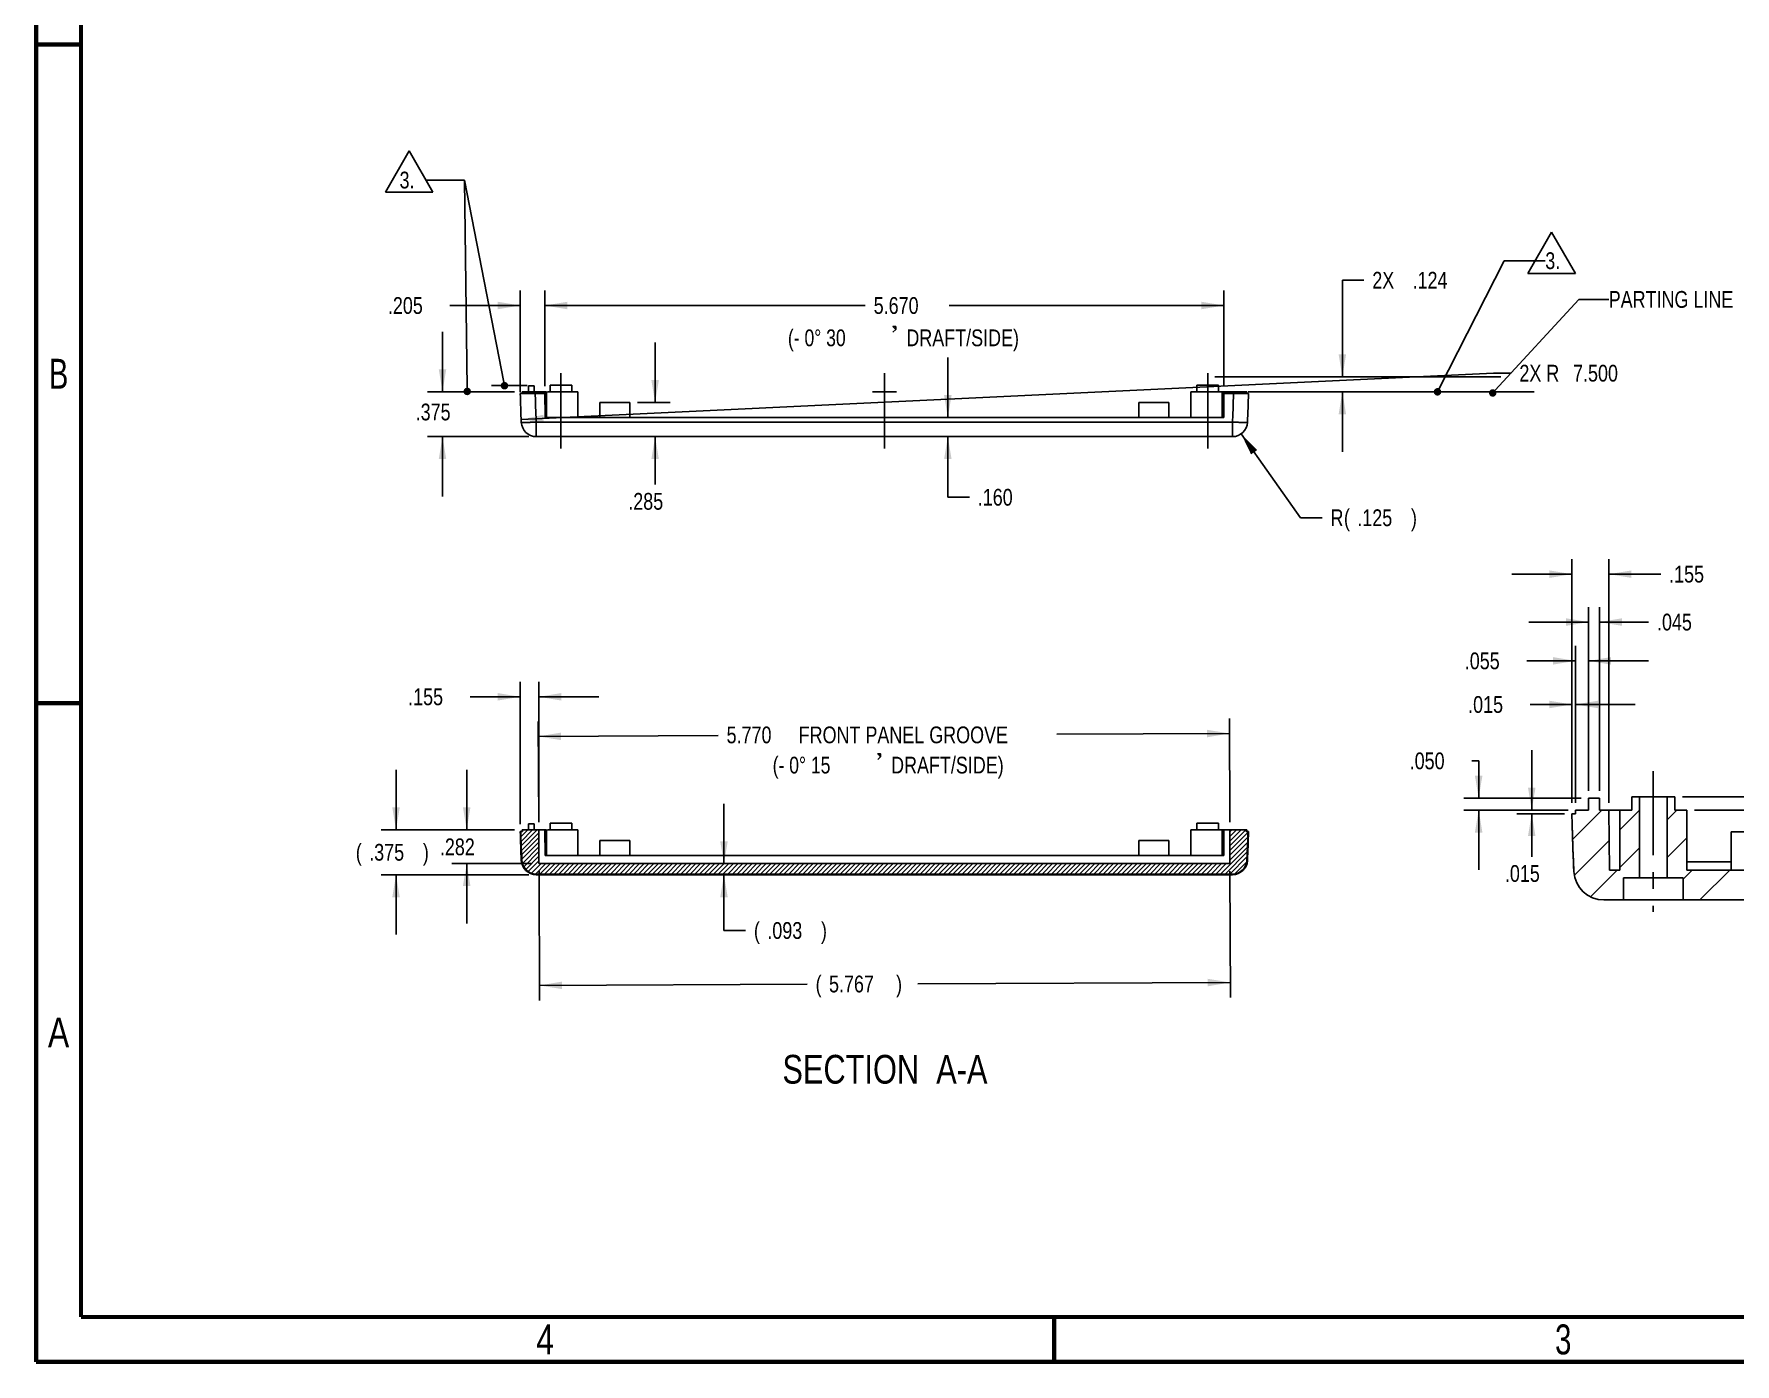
# Model space of a CAD drawing. Extents: x 0.7 to 34.8, y 0.4 to 22.5.
# Drawn here: x 0.73 to 14.93, y 0.48 to 11.59 of the extents above; entities that cross this region are included whole.
import ezdxf
from ezdxf.enums import TextEntityAlignment as Align

# ---------------------------------------------------------------- set-up
doc = ezdxf.new("R2010")
doc.units = 0
doc.header["$LTSCALE"] = 1.87
doc.header["$MEASUREMENT"] = 0
doc.linetypes.add('CENTER', pattern=[0.6, 0.375, -0.075, 0.075, -0.075])
doc.linetypes.add('PHANTOM', pattern=[0.8, 0.45, -0.05, 0.1, -0.05, 0.1, -0.05])
doc.layers.get('0').update_dxf_attribs({"linetype": 'CONTINUOUS'})
for name, color, linetype in [('5_ALL_CURVES', 7, 'CONTINUOUS'), ('8_ALL_NOTES_BALLOONS_SYMBOLS_GT', 7, 'CONTINUOUS'), ('DEFAULT_1', 7, 'CENTER'), ('DIMS-ALL', 7, 'CONTINUOUS')]:
    doc.layers.add(name, color=color, linetype=linetype)
doc.styles.get("Standard").update_dxf_attribs({"font": 'txt', "width": 0.8})
doc.styles.add('TEXTSTYLE_1', font='txt', dxfattribs={"width": 0.8})
doc.dimstyles.new('DIMSTYLE_1', dxfattribs={"dimtxt": 0.14, "dimasz": 0.1875, "dimexe": 0.18, "dimexo": 0.0625, "dimgap": 0.09, "dimtad": 0, "dimtih": 1, "dimtoh": 1, "dimdec": 3, "dimzin": 4, "dimtxsty": 'STANDARD', "dimblk": '_ARROW_FILLED', "dimblk1": '_ARROW_FILLED', "dimblk2": '_ARROW_FILLED', "dimcen": 0.09, "dimazin": 3, "dimtfac": 1, "dimtdec": 3, "dimtofl": 0, "dimtmove": 0, "dimatfit": 3, "dimtolj": 1, "dimtzin": 4})
doc.dimstyles.new('DIMSTYLE_2', dxfattribs={"dimtxt": 0.14, "dimasz": 0.1875, "dimexe": 0.18, "dimexo": 0.0625, "dimgap": 0.09, "dimtad": 0, "dimtih": 1, "dimtoh": 1, "dimdec": 3, "dimzin": 4, "dimtxsty": 'STANDARD', "dimblk": '_ARROW_FILLED', "dimblk1": '_ARROW_FILLED', "dimblk2": '_ARROW_FILLED', "dimcen": 0.09, "dimazin": 3, "dimtfac": 1, "dimtdec": 3, "dimtofl": 0, "dimtmove": 0, "dimatfit": 3, "dimtolj": 1, "dimtzin": 4})
doc.dimstyles.new('DIMSTYLE_5', dxfattribs={"dimtxt": 0.14, "dimasz": 0.1875, "dimexe": 0.18, "dimexo": 0.0625, "dimgap": 0.09, "dimtad": 0, "dimtih": 1, "dimtoh": 1, "dimdec": 3, "dimlfac": 0.5, "dimzin": 4, "dimtxsty": 'STANDARD', "dimblk": '_ARROW_FILLED', "dimblk1": '_ARROW_FILLED', "dimblk2": '_ARROW_FILLED', "dimcen": 0.09, "dimazin": 3, "dimtfac": 1, "dimtdec": 3, "dimtofl": 0, "dimtmove": 0, "dimatfit": 3, "dimtolj": 1, "dimtzin": 4})

# ---------------------------------------------------------------- blocks, each defined once
blk = doc.blocks.new('_ARROW_FILLED')
at = {"color": 0, "linetype": 'BYBLOCK'}
blk.add_solid([(0, 0), (-1, 0.167), (-1, -0.167)], dxfattribs=at)
blk = doc.blocks.new('*D10')
at = {"layer": 'DIMS-ALL', "color": 2, "linetype": 'CONTINUOUS'}
for p, q in [((4.143, 8.6), (4.143, 9.1)), ((4.745, 8.6), (4.018, 8.6)), ((4.863, 8.225), (4.018, 8.225)), ((4.143, 8.225), (4.143, 7.725))]:
    blk.add_line(p, q, dxfattribs=at)
at = {"layer": 'DIMS-ALL', "color": 2, "linetype": 'CONTINUOUS', "xscale": 0.1875, "yscale": 0.1875, "zscale": 0.1875}
for p, rotation in [((4.143, 8.6), 270), ((4.143, 8.225), 90)]:
    blk.add_blockref('_ARROW_FILLED', p, dxfattribs=dict(at, rotation=rotation))
at = {"layer": 'DIMS-ALL', "color": 2, "linetype": 'CONTINUOUS', "width": 0.8}
blk.add_text('.375', height=0.14, dxfattribs=at).set_placement((3.919, 8.361))
blk = doc.blocks.new('*D11')
at = {"layer": 'DIMS-ALL', "color": 2, "linetype": 'CONTINUOUS'}
for p, q in [((4.792, 8.648), (4.792, 9.445)), ((4.997, 8.648), (4.997, 9.445)), ((4.792, 9.32), (4.205, 9.32)), ((4.997, 9.32), (5.497, 9.32))]:
    blk.add_line(p, q, dxfattribs=at)
at = {"layer": 'DIMS-ALL', "color": 2, "linetype": 'CONTINUOUS', "xscale": 0.1875, "yscale": 0.1875, "zscale": 0.1875}
blk.add_blockref('_ARROW_FILLED', (4.792, 9.32), dxfattribs=at)
at = {"layer": 'DIMS-ALL', "color": 2, "linetype": 'CONTINUOUS', "xscale": 0.1875, "yscale": 0.1875, "zscale": 0.1875, "rotation": 180}
blk.add_blockref('_ARROW_FILLED', (4.997, 9.32), dxfattribs=at)
at = {"layer": 'DIMS-ALL', "color": 2, "linetype": 'CONTINUOUS', "width": 0.8}
blk.add_text('.205', height=0.14, dxfattribs=at).set_placement((3.687, 9.25))
blk = doc.blocks.new('*D12')
at = {"layer": 'DIMS-ALL', "color": 2, "linetype": 'CONTINUOUS'}
for p, q in [((4.997, 8.663), (4.997, 9.445)), ((10.667, 8.648), (10.667, 9.445)), ((4.997, 9.32), (7.673, 9.32)), ((10.667, 9.32), (8.373, 9.32))]:
    blk.add_line(p, q, dxfattribs=at)
at = {"layer": 'DIMS-ALL', "color": 2, "linetype": 'CONTINUOUS', "xscale": 0.1875, "yscale": 0.1875, "zscale": 0.1875, "rotation": 180}
blk.add_blockref('_ARROW_FILLED', (4.997, 9.32), dxfattribs=at)
at = {"layer": 'DIMS-ALL', "color": 2, "linetype": 'CONTINUOUS', "xscale": 0.1875, "yscale": 0.1875, "zscale": 0.1875}
blk.add_blockref('_ARROW_FILLED', (10.667, 9.32), dxfattribs=at)
at = {"layer": 'DIMS-ALL', "color": 2, "linetype": 'CONTINUOUS', "width": 0.8}
blk.add_text('5.670', height=0.14, dxfattribs=at).set_placement((7.743, 9.25))
blk = doc.blocks.new('*D13')
at = {"layer": 'DIMS-ALL', "color": 2, "linetype": 'CONTINUOUS'}
for p, q in [((10.811, 8.248), (11.307, 7.548)), ((11.307, 7.548), (11.487, 7.548))]:
    blk.add_line(p, q, dxfattribs=at)
at = {"layer": 'DIMS-ALL', "color": 2, "linetype": 'CONTINUOUS', "xscale": 0.1875, "yscale": 0.1875, "zscale": 0.1875, "rotation": 125.324561}
blk.add_blockref('_ARROW_FILLED', (10.811, 8.248), dxfattribs=at)
at = {"layer": 'DIMS-ALL', "color": 2, "linetype": 'CONTINUOUS', "width": 0.8}
for s, p in [('R', (11.557, 7.478)), ('(', (11.669, 7.478)), ('.125', (11.781, 7.478)), (')', (12.229, 7.478))]:
    blk.add_text(s, height=0.14, dxfattribs=at).set_placement(p)
blk = doc.blocks.new('*D14')
at = {"layer": 'DIMS-ALL', "color": 2, "linetype": 'CONTINUOUS'}
for p, q in [((8.362, 8.385), (8.362, 8.885)), ((10.603, 8.385), (8.237, 8.385)), ((10.676, 8.225), (8.237, 8.225)), ((8.362, 8.225), (8.362, 7.719)), ((8.362, 7.719), (8.542, 7.719))]:
    blk.add_line(p, q, dxfattribs=at)
at = {"layer": 'DIMS-ALL', "color": 2, "linetype": 'CONTINUOUS', "xscale": 0.1875, "yscale": 0.1875, "zscale": 0.1875}
for p, rotation in [((8.362, 8.385), 270), ((8.362, 8.225), 90)]:
    blk.add_blockref('_ARROW_FILLED', p, dxfattribs=dict(at, rotation=rotation))
at = {"layer": 'DIMS-ALL', "color": 2, "linetype": 'CONTINUOUS', "width": 0.8}
blk.add_text('.160', height=0.14, dxfattribs=at).set_placement((8.612, 7.649))
blk = doc.blocks.new('*D24')
at = {"layer": 'DIMS-ALL', "color": 2, "linetype": 'CONTINUOUS'}
for p, q in [((6.493, 4.66), (6.493, 5.16)), ((4.988, 4.567), (6.618, 4.567)), ((5.011, 4.66), (6.618, 4.66)), ((6.493, 4.567), (6.493, 4.102)), ((6.493, 4.102), (6.673, 4.102))]:
    blk.add_line(p, q, dxfattribs=at)
at = {"layer": 'DIMS-ALL', "color": 2, "linetype": 'CONTINUOUS', "xscale": 0.1875, "yscale": 0.1875, "zscale": 0.1875}
for p, rotation in [((6.493, 4.66), 270), ((6.493, 4.567), 90)]:
    blk.add_blockref('_ARROW_FILLED', p, dxfattribs=dict(at, rotation=rotation))
at = {"layer": 'DIMS-ALL', "color": 2, "linetype": 'CONTINUOUS', "width": 0.8}
for s, p in [('(', (6.743, 4.032)), ('.093', (6.855, 4.032)), (')', (7.303, 4.032))]:
    blk.add_text(s, height=0.14, dxfattribs=at).set_placement(p)
blk = doc.blocks.new('*D25')
at = {"layer": 'DIMS-ALL', "color": 2, "linetype": 'CONTINUOUS'}
for p, q in [((4.345, 4.942), (4.345, 5.442)), ((4.745, 4.942), (4.22, 4.942)), ((4.886, 4.66), (4.22, 4.66)), ((4.345, 4.66), (4.345, 4.16))]:
    blk.add_line(p, q, dxfattribs=at)
at = {"layer": 'DIMS-ALL', "color": 2, "linetype": 'CONTINUOUS', "xscale": 0.1875, "yscale": 0.1875, "zscale": 0.1875}
for p, rotation in [((4.345, 4.942), 270), ((4.345, 4.66), 90)]:
    blk.add_blockref('_ARROW_FILLED', p, dxfattribs=dict(at, rotation=rotation))
at = {"layer": 'DIMS-ALL', "color": 2, "linetype": 'CONTINUOUS', "width": 0.8}
blk.add_text('.282', height=0.14, dxfattribs=at).set_placement((4.121, 4.73))
blk = doc.blocks.new('*D26')
at = {"layer": 'DIMS-ALL', "color": 2, "linetype": 'CONTINUOUS'}
for p, q in [((3.755, 4.942), (3.755, 5.442)), ((4.745, 4.942), (3.63, 4.942)), ((4.863, 4.567), (3.63, 4.567)), ((3.755, 4.567), (3.755, 4.067))]:
    blk.add_line(p, q, dxfattribs=at)
at = {"layer": 'DIMS-ALL', "color": 2, "linetype": 'CONTINUOUS', "xscale": 0.1875, "yscale": 0.1875, "zscale": 0.1875}
for p, rotation in [((3.755, 4.942), 270), ((3.755, 4.567), 90)]:
    blk.add_blockref('_ARROW_FILLED', p, dxfattribs=dict(at, rotation=rotation))
at = {"layer": 'DIMS-ALL', "color": 2, "linetype": 'CONTINUOUS', "width": 0.8}
for s, p in [('(', (3.419, 4.685)), (')', (3.979, 4.685)), ('.375', (3.531, 4.685))]:
    blk.add_text(s, height=0.14, dxfattribs=at).set_placement(p)
blk = doc.blocks.new('*D27')
at = {"layer": 'DIMS-ALL', "color": 2, "linetype": 'CONTINUOUS'}
for p, q in [((4.792, 4.99), (4.792, 6.178)), ((4.947, 5.005), (4.947, 6.178)), ((4.792, 6.053), (4.374, 6.053)), ((4.947, 6.053), (5.447, 6.053))]:
    blk.add_line(p, q, dxfattribs=at)
at = {"layer": 'DIMS-ALL', "color": 2, "linetype": 'CONTINUOUS', "xscale": 0.1875, "yscale": 0.1875, "zscale": 0.1875}
blk.add_blockref('_ARROW_FILLED', (4.792, 6.053), dxfattribs=at)
at = {"layer": 'DIMS-ALL', "color": 2, "linetype": 'CONTINUOUS', "xscale": 0.1875, "yscale": 0.1875, "zscale": 0.1875, "rotation": 180}
blk.add_blockref('_ARROW_FILLED', (4.947, 6.053), dxfattribs=at)
at = {"layer": 'DIMS-ALL', "color": 2, "linetype": 'CONTINUOUS', "width": 0.8}
blk.add_text('.155', height=0.14, dxfattribs=at).set_placement((3.856, 5.983))
blk = doc.blocks.new('*D28')
at = {"layer": 'DIMS-ALL', "color": 2, "linetype": 'CONTINUOUS'}
for p, q in [((4.947, 5.005), (4.943, 5.847)), ((10.717, 5.005), (10.713, 5.872)), ((4.944, 5.722), (6.445, 5.729)), ((10.714, 5.747), (9.273, 5.741))]:
    blk.add_line(p, q, dxfattribs=at)
at = {"layer": 'DIMS-ALL', "color": 2, "linetype": 'CONTINUOUS', "xscale": 0.1875, "yscale": 0.1875, "zscale": 0.1875}
for p, rotation in [((4.944, 5.722), 180.25), ((10.714, 5.747), 0.25)]:
    blk.add_blockref('_ARROW_FILLED', p, dxfattribs=dict(at, rotation=rotation))
at = {"layer": 'DIMS-ALL', "color": 2, "linetype": 'CONTINUOUS', "width": 0.8}
for s, p in [('5.770', (6.515, 5.665)), (' FRONT PANEL GROOVE', (7.075, 5.665))]:
    blk.add_text(s, height=0.14, dxfattribs=at).set_placement(p)
blk = doc.blocks.new('*D29')
at = {"layer": 'DIMS-ALL', "color": 2, "linetype": 'CONTINUOUS'}
for p, q in [((4.949, 4.598), (4.953, 3.518)), ((10.716, 4.598), (10.721, 3.543)), ((4.953, 3.643), (7.188, 3.653)), ((10.72, 3.668), (8.112, 3.657))]:
    blk.add_line(p, q, dxfattribs=at)
at = {"layer": 'DIMS-ALL', "color": 2, "linetype": 'CONTINUOUS', "xscale": 0.1875, "yscale": 0.1875, "zscale": 0.1875}
for p, rotation in [((10.72, 3.668), 0.25), ((4.953, 3.643), 180.25)]:
    blk.add_blockref('_ARROW_FILLED', p, dxfattribs=dict(at, rotation=rotation))
at = {"layer": 'DIMS-ALL', "color": 2, "linetype": 'CONTINUOUS', "width": 0.8}
for s, p in [('(', (7.258, 3.585)), ('5.767', (7.37, 3.585)), (')', (7.93, 3.585))]:
    blk.add_text(s, height=0.14, dxfattribs=at).set_placement(p)
blk = doc.blocks.new('*D30')
at = {"layer": 'DIMS-ALL', "color": 2, "linetype": 'CONTINUOUS'}
for p, q in [((4.8, 8.368), (12.919, 8.755)), ((12.919, 8.755), (13.064, 8.755))]:
    blk.add_line(p, q, dxfattribs=at)
at = {"layer": 'DIMS-ALL', "color": 2, "linetype": 'CONTINUOUS', "xscale": 0.1875, "yscale": 0.1875, "zscale": 0.1875, "rotation": 182.7299}
blk.add_blockref('_ARROW_FILLED', (4.8, 8.368), dxfattribs=at)
at = {"layer": 'DIMS-ALL', "color": 2, "linetype": 'CONTINUOUS', "width": 0.8}
for s, p in [('2X R', (13.134, 8.685)), ('7.500', (13.582, 8.685))]:
    blk.add_text(s, height=0.14, dxfattribs=at).set_placement(p)
blk = doc.blocks.new('*D31')
at = {"layer": 'DIMS-ALL', "color": 2, "linetype": 'CONTINUOUS'}
for p, q in [((11.656, 8.724), (11.656, 9.531)), ((11.656, 9.531), (11.836, 9.531)), ((12.915, 8.724), (11.531, 8.724)), ((13.194, 8.599), (11.531, 8.599)), ((11.656, 8.599), (11.656, 8.099))]:
    blk.add_line(p, q, dxfattribs=at)
at = {"layer": 'DIMS-ALL', "color": 2, "linetype": 'CONTINUOUS', "xscale": 0.1875, "yscale": 0.1875, "zscale": 0.1875}
for p, rotation in [((11.656, 8.724), 270), ((11.656, 8.599), 90)]:
    blk.add_blockref('_ARROW_FILLED', p, dxfattribs=dict(at, rotation=rotation))
at = {"layer": 'DIMS-ALL', "color": 2, "linetype": 'CONTINUOUS', "width": 0.8}
for s, p in [('2X ', (11.906, 9.461)), ('.124', (12.242, 9.461))]:
    blk.add_text(s, height=0.14, dxfattribs=at).set_placement(p)
blk = doc.blocks.new('*D49')
at = {"layer": 'DIMS-ALL', "color": 2, "linetype": 'CONTINUOUS'}
for p, q in [((5.918, 8.51), (5.918, 9.01)), ((5.772, 8.51), (6.043, 8.51)), ((4.988, 8.225), (6.043, 8.225)), ((5.918, 8.225), (5.918, 7.825))]:
    blk.add_line(p, q, dxfattribs=at)
at = {"layer": 'DIMS-ALL', "color": 2, "linetype": 'CONTINUOUS', "xscale": 0.1875, "yscale": 0.1875, "zscale": 0.1875}
for p, rotation in [((5.918, 8.51), 270), ((5.918, 8.225), 90)]:
    blk.add_blockref('_ARROW_FILLED', p, dxfattribs=dict(at, rotation=rotation))
at = {"layer": 'DIMS-ALL', "color": 2, "linetype": 'CONTINUOUS', "width": 0.8}
blk.add_text('.285', height=0.14, dxfattribs=at).set_placement((5.694, 7.615))
blk = doc.blocks.new('*D56')
at = {"layer": 'DIMS-ALL', "color": 2, "linetype": 'CONTINUOUS'}
for p, q in [((13.237, 5.107), (13.237, 5.607)), ((13.54, 5.107), (13.112, 5.107)), ((13.51, 5.077), (13.112, 5.077)), ((13.237, 5.077), (13.237, 4.718))]:
    blk.add_line(p, q, dxfattribs=at)
at = {"layer": 'DIMS-ALL', "color": 2, "linetype": 'CONTINUOUS', "xscale": 0.1875, "yscale": 0.1875, "zscale": 0.1875}
for p, rotation in [((13.237, 5.107), 270), ((13.237, 5.077), 90)]:
    blk.add_blockref('_ARROW_FILLED', p, dxfattribs=dict(at, rotation=rotation))
at = {"layer": 'DIMS-ALL', "color": 2, "linetype": 'CONTINUOUS', "width": 0.8}
blk.add_text('.015', height=0.14, dxfattribs=at).set_placement((13.013, 4.508))
blk = doc.blocks.new('*D57')
at = {"layer": 'DIMS-ALL', "color": 2, "linetype": 'CONTINUOUS'}
for p, q in [((12.794, 5.518), (12.736, 5.518)), ((12.794, 5.207), (12.794, 5.518)), ((13.65, 5.207), (12.669, 5.207)), ((13.54, 5.107), (12.669, 5.107)), ((12.794, 5.107), (12.794, 4.607))]:
    blk.add_line(p, q, dxfattribs=at)
at = {"layer": 'DIMS-ALL', "color": 2, "linetype": 'CONTINUOUS', "xscale": 0.1875, "yscale": 0.1875, "zscale": 0.1875}
for p, rotation in [((12.794, 5.207), 270), ((12.794, 5.107), 90)]:
    blk.add_blockref('_ARROW_FILLED', p, dxfattribs=dict(at, rotation=rotation))
at = {"layer": 'DIMS-ALL', "color": 2, "linetype": 'CONTINUOUS', "width": 0.8}
blk.add_text('.050', height=0.14, dxfattribs=at).set_placement((12.218, 5.448))
blk = doc.blocks.new('*D58')
at = {"layer": 'DIMS-ALL', "color": 2, "linetype": 'CONTINUOUS'}
for p, q in [((13.572, 5.169), (13.572, 6.114)), ((13.602, 5.169), (13.602, 6.114)), ((13.572, 5.989), (13.224, 5.989)), ((13.602, 5.989), (14.102, 5.989))]:
    blk.add_line(p, q, dxfattribs=at)
at = {"layer": 'DIMS-ALL', "color": 2, "linetype": 'CONTINUOUS', "xscale": 0.1875, "yscale": 0.1875, "zscale": 0.1875}
blk.add_blockref('_ARROW_FILLED', (13.572, 5.989), dxfattribs=at)
at = {"layer": 'DIMS-ALL', "color": 2, "linetype": 'CONTINUOUS', "xscale": 0.1875, "yscale": 0.1875, "zscale": 0.1875, "rotation": 180}
blk.add_blockref('_ARROW_FILLED', (13.602, 5.989), dxfattribs=at)
at = {"layer": 'DIMS-ALL', "color": 2, "linetype": 'CONTINUOUS', "width": 0.8}
blk.add_text('.015', height=0.14, dxfattribs=at).set_placement((12.706, 5.919))
blk = doc.blocks.new('*D59')
at = {"layer": 'DIMS-ALL', "color": 2, "linetype": 'CONTINUOUS'}
for p, q in [((13.602, 5.169), (13.602, 6.478)), ((13.712, 5.269), (13.712, 6.478)), ((13.602, 6.353), (13.196, 6.353)), ((13.712, 6.353), (14.212, 6.353))]:
    blk.add_line(p, q, dxfattribs=at)
at = {"layer": 'DIMS-ALL', "color": 2, "linetype": 'CONTINUOUS', "xscale": 0.1875, "yscale": 0.1875, "zscale": 0.1875}
blk.add_blockref('_ARROW_FILLED', (13.602, 6.353), dxfattribs=at)
at = {"layer": 'DIMS-ALL', "color": 2, "linetype": 'CONTINUOUS', "xscale": 0.1875, "yscale": 0.1875, "zscale": 0.1875, "rotation": 180}
blk.add_blockref('_ARROW_FILLED', (13.712, 6.353), dxfattribs=at)
at = {"layer": 'DIMS-ALL', "color": 2, "linetype": 'CONTINUOUS', "width": 0.8}
blk.add_text('.055', height=0.14, dxfattribs=at).set_placement((12.678, 6.283))
blk = doc.blocks.new('*D60')
at = {"layer": 'DIMS-ALL', "color": 2, "linetype": 'CONTINUOUS'}
for p, q in [((13.712, 6.677), (13.212, 6.677)), ((13.712, 5.269), (13.712, 6.802)), ((13.802, 5.269), (13.802, 6.802)), ((13.802, 6.677), (14.213, 6.677))]:
    blk.add_line(p, q, dxfattribs=at)
at = {"layer": 'DIMS-ALL', "color": 2, "linetype": 'CONTINUOUS', "xscale": 0.1875, "yscale": 0.1875, "zscale": 0.1875}
blk.add_blockref('_ARROW_FILLED', (13.712, 6.677), dxfattribs=at)
at = {"layer": 'DIMS-ALL', "color": 2, "linetype": 'CONTINUOUS', "xscale": 0.1875, "yscale": 0.1875, "zscale": 0.1875, "rotation": 180}
blk.add_blockref('_ARROW_FILLED', (13.802, 6.677), dxfattribs=at)
at = {"layer": 'DIMS-ALL', "color": 2, "linetype": 'CONTINUOUS', "width": 0.8}
blk.add_text('.045', height=0.14, dxfattribs=at).set_placement((14.283, 6.607))
blk = doc.blocks.new('*D61')
at = {"layer": 'DIMS-ALL', "color": 2, "linetype": 'CONTINUOUS'}
for p, q in [((13.572, 5.169), (13.572, 7.202)), ((13.882, 5.169), (13.882, 7.202)), ((13.572, 7.077), (13.072, 7.077)), ((13.882, 7.077), (14.314, 7.077))]:
    blk.add_line(p, q, dxfattribs=at)
at = {"layer": 'DIMS-ALL', "color": 2, "linetype": 'CONTINUOUS', "xscale": 0.1875, "yscale": 0.1875, "zscale": 0.1875}
blk.add_blockref('_ARROW_FILLED', (13.572, 7.077), dxfattribs=at)
at = {"layer": 'DIMS-ALL', "color": 2, "linetype": 'CONTINUOUS', "xscale": 0.1875, "yscale": 0.1875, "zscale": 0.1875, "rotation": 180}
blk.add_blockref('_ARROW_FILLED', (13.882, 7.077), dxfattribs=at)
at = {"layer": 'DIMS-ALL', "color": 2, "linetype": 'CONTINUOUS', "width": 0.8}
blk.add_text('.155', height=0.14, dxfattribs=at).set_placement((14.384, 7.007))
blk = doc.blocks.new('*D62')
at = {"layer": 'DIMS-ALL', "color": 2, "linetype": 'CONTINUOUS'}
for p, q in [((16.073, 4.732), (16.073, 5.4)), ((16.073, 5.4), (16.253, 5.4)), ((14.595, 5.107), (16.198, 5.107)), ((16.073, 5.107), (16.073, 4.732)), ((16.073, 4.357), (16.073, 4.732)), ((13.902, 4.357), (16.198, 4.357))]:
    blk.add_line(p, q, dxfattribs=at)
at = {"layer": 'DIMS-ALL', "color": 2, "linetype": 'CONTINUOUS', "xscale": 0.1875, "yscale": 0.1875, "zscale": 0.1875}
for p, rotation in [((16.073, 5.107), 90), ((16.073, 4.357), 270)]:
    blk.add_blockref('_ARROW_FILLED', p, dxfattribs=dict(at, rotation=rotation))
at = {"layer": 'DIMS-ALL', "color": 2, "linetype": 'CONTINUOUS', "width": 0.8}
blk.add_text('.375', height=0.14, dxfattribs=at).set_placement((16.323, 5.33))
blk = doc.blocks.new('*D63')
at = {"layer": 'DIMS-ALL', "color": 2, "linetype": 'CONTINUOUS'}
for p, q in [((15.73, 5.217), (15.73, 5.919)), ((15.73, 5.919), (15.91, 5.919)), ((14.495, 5.217), (15.855, 5.217)), ((14.595, 5.107), (15.855, 5.107)), ((15.73, 5.107), (15.73, 4.607))]:
    blk.add_line(p, q, dxfattribs=at)
at = {"layer": 'DIMS-ALL', "color": 2, "linetype": 'CONTINUOUS', "xscale": 0.1875, "yscale": 0.1875, "zscale": 0.1875}
for p, rotation in [((15.73, 5.217), 270), ((15.73, 5.107), 90)]:
    blk.add_blockref('_ARROW_FILLED', p, dxfattribs=dict(at, rotation=rotation))
at = {"layer": 'DIMS-ALL', "color": 2, "linetype": 'CONTINUOUS', "width": 0.8}
blk.add_text('.055', height=0.14, dxfattribs=at).set_placement((15.98, 5.849))
blk = doc.blocks.new('*D68')
at = {"layer": 'DIMS-ALL', "color": 2, "linetype": 'CONTINUOUS'}
for p, q in [((17.147, 4.607), (17.147, 5.107)), ((19.59, 4.607), (17.022, 4.607)), ((13.902, 4.357), (17.272, 4.357)), ((17.147, 4.357), (17.147, 3.824)), ((17.147, 3.824), (16.993, 3.824))]:
    blk.add_line(p, q, dxfattribs=at)
at = {"layer": 'DIMS-ALL', "color": 2, "linetype": 'CONTINUOUS', "xscale": 0.1875, "yscale": 0.1875, "zscale": 0.1875}
for p, rotation in [((17.147, 4.607), 270), ((17.147, 4.357), 90)]:
    blk.add_blockref('_ARROW_FILLED', p, dxfattribs=dict(at, rotation=rotation))
at = {"layer": 'DIMS-ALL', "color": 2, "linetype": 'CONTINUOUS', "width": 0.8}
for s, p in [('.125', (15.915, 3.754)), (' WALL', (16.363, 3.754))]:
    blk.add_text(s, height=0.14, dxfattribs=at).set_placement(p)

msp = doc.modelspace()

# ---------------------------------------------------------------- linework, layer by layer
at = {"color": 7, "linetype": 'CONTINUOUS'}
for p, q in [((4.7924, 8.5853), (4.9973, 8.5853)), ((4.8072, 8.6003), (4.8072, 8.5853)), ((5.0122, 8.6003), (4.8072, 8.6003)), ((4.8622, 8.6003), (4.8622, 8.6503)), ((4.8622, 8.6503), (4.9072, 8.6503)), ((4.9072, 8.6003), (4.9072, 8.6503)), ((4.9171, 8.6003), (4.9171, 8.5853)), ((4.9972, 8.6003), (4.999, 8.3853)), ((5.0122, 8.6003), (5.0122, 8.3853)), ((5.2722, 8.6003), (5.0189, 8.6003)), ((5.0422, 8.6003), (5.0422, 8.6553)), ((5.2222, 8.6553), (5.0422, 8.6553)), ((5.2222, 8.6003), (5.2222, 8.6553)), ((5.2722, 8.3853), (5.2722, 8.6003)), ((10.3922, 8.6003), (10.8572, 8.6003)), ((10.3922, 8.6003), (10.3922, 8.3853)), ((10.4422, 8.6553), (10.6222, 8.6553)), ((10.4422, 8.6553), (10.4422, 8.6003)), ((10.6222, 8.6553), (10.6222, 8.6003)), ((10.6522, 8.6003), (10.6522, 8.3853)), ((10.6672, 8.6003), (10.6653, 8.3853)), ((10.8719, 8.5853), (10.667, 8.5853)), ((10.7472, 8.5853), (10.7472, 8.6003)), ((10.8572, 8.5853), (10.8572, 8.6003)), ((4.999, 8.3853), (10.6653, 8.3853)), ((5.4574, 8.3853), (5.4574, 8.5103)), ((5.4574, 8.5103), (5.7074, 8.5103)), ((5.7074, 8.3853), (5.7074, 8.5103)), ((9.9574, 8.5103), (10.2074, 8.5103)), ((9.9574, 8.3853), (9.9574, 8.5103)), ((10.2074, 8.3853), (10.2074, 8.5103)), ((4.9257, 8.2253), (4.9257, 8.347)), ((10.7387, 8.347), (4.9257, 8.347)), ((10.7387, 8.347), (10.7387, 8.2253)), ((10.7387, 8.2253), (4.9257, 8.2253)), ((13.712, 5.1065), (13.712, 5.2065)), ((13.712, 5.2065), (13.802, 5.2065)), ((13.802, 5.1065), (13.802, 5.2065)), ((14.072, 5.2165), (14.072, 5.1065)), ((14.432, 5.2165), (14.072, 5.2165)), ((14.136, 4.5425), (14.136, 5.2165)), ((14.368, 4.5425), (14.368, 5.2165)), ((14.432, 5.2165), (14.432, 5.1065)), ((4.8622, 4.9425), (4.8622, 4.9925)), ((4.8622, 4.9925), (4.9072, 4.9925)), ((4.9072, 4.9425), (4.9072, 4.9925)), ((5.0422, 4.9425), (5.0422, 4.9975)), ((5.2222, 4.9975), (5.0422, 4.9975)), ((5.2222, 4.9425), (5.2222, 4.9975)), ((10.4422, 4.9975), (10.6222, 4.9975)), ((10.4422, 4.9975), (10.4422, 4.9425)), ((10.6222, 4.9975), (10.6222, 4.9425)), ((13.602, 5.0765), (13.5725, 5.0765)), ((13.602, 5.1065), (13.602, 5.0765)), ((13.602, 5.1065), (13.712, 5.1065)), ((13.802, 5.1065), (14.072, 5.1065)), ((13.8864, 4.6065), (13.882, 5.1065)), ((13.972, 5.1065), (13.972, 4.6065)), ((14.532, 5.1065), (14.432, 5.1065)), ((14.532, 5.1065), (14.532, 4.6065)), ((4.8113, 4.9275), (4.7924, 4.9275)), ((4.8072, 4.9425), (4.8072, 4.9275)), ((5.0122, 4.9425), (4.8072, 4.9425)), ((4.8113, 4.9425), (4.8113, 4.9275)), ((4.9484, 4.6605), (4.9472, 4.9425)), ((4.999, 4.7275), (4.9972, 4.9425)), ((5.0122, 4.9425), (5.0122, 4.7275)), ((5.2722, 4.9425), (5.0189, 4.9425)), ((5.2722, 4.7275), (5.2722, 4.9425)), ((5.4574, 4.7275), (5.4574, 4.8525)), ((5.4574, 4.8525), (5.7074, 4.8525)), ((5.7074, 4.7275), (5.7074, 4.8525)), ((9.9574, 4.8525), (10.2074, 4.8525)), ((9.9574, 4.7275), (9.9574, 4.8525)), ((10.2074, 4.7275), (10.2074, 4.8525)), ((10.3922, 4.9425), (10.8572, 4.9425)), ((10.3922, 4.9425), (10.3922, 4.7275)), ((10.6522, 4.9425), (10.6522, 4.7275)), ((10.6653, 4.7275), (10.6672, 4.9425)), ((10.7159, 4.6605), (10.7172, 4.9425)), ((10.853, 4.9275), (10.853, 4.9425)), ((10.853, 4.9275), (10.8719, 4.9275)), ((10.8572, 4.9275), (10.8572, 4.9425)), ((14.9025, 4.6065), (14.9025, 4.9265)), ((14.9025, 4.9265), (15.4025, 4.9265)), ((4.999, 4.7275), (10.6653, 4.7275)), ((4.9257, 4.5675), (4.9257, 4.5729)), ((10.7387, 4.5729), (4.9257, 4.5729)), ((10.7387, 4.5675), (4.9257, 4.5675)), ((10.7159, 4.6605), (4.9484, 4.6605)), ((10.7387, 4.5729), (10.7387, 4.5675)), ((13.8864, 4.6065), (13.972, 4.6065)), ((14.532, 4.6765), (14.9025, 4.6765)), ((23.9025, 4.6065), (14.532, 4.6065)), ((14.002, 4.3565), (14.002, 4.5425)), ((14.002, 4.5425), (14.502, 4.5425)), ((14.502, 4.3565), (14.502, 4.5425)), ((13.839, 4.3565), (25.465, 4.3565))]:
    msp.add_line(p, q, dxfattribs=at)
at = {"color": 2, "linetype": 'CONTINUOUS'}
for p, q in [((13.5783, 4.8621), (13.8227, 5.1065)), ((13.972, 4.9422), (14.136, 5.1062)), ((14.368, 5.0246), (14.4499, 5.1065)), ((4.7964, 4.9219), (4.8019, 4.9275)), ((4.7975, 4.8839), (4.856, 4.9425)), ((4.7987, 4.8459), (4.8952, 4.9425)), ((4.8003, 4.8083), (4.9344, 4.9425)), ((4.8019, 4.7707), (4.9473, 4.9162)), ((4.8038, 4.7335), (4.9475, 4.8771)), ((4.8058, 4.6963), (4.9476, 4.8381)), ((4.8113, 4.9369), (4.8169, 4.9425)), ((10.7161, 4.6903), (10.8654, 4.8396)), ((10.7162, 4.7297), (10.8667, 4.8801)), ((10.7164, 4.769), (10.8679, 4.9206)), ((10.7166, 4.8084), (10.8507, 4.9425)), ((10.7168, 4.8477), (10.8115, 4.9425)), ((10.7169, 4.8871), (10.7723, 4.9425)), ((10.7171, 4.9264), (10.7331, 4.9425)), ((13.5945, 4.5647), (13.8842, 4.8544)), ((14.368, 4.711), (14.532, 4.875)), ((4.8109, 4.6622), (4.9478, 4.7991)), ((4.822, 4.6341), (4.948, 4.7601)), ((4.8383, 4.6112), (4.9481, 4.7211)), ((10.6379, 4.5729), (10.8637, 4.7987)), ((10.677, 4.5729), (10.8618, 4.7577)), ((10.7162, 4.5729), (10.8596, 4.7163)), ((13.972, 4.6286), (14.136, 4.7926)), ((4.8595, 4.5932), (4.9483, 4.6821)), ((4.8855, 4.5801), (4.9659, 4.6605)), ((4.9181, 4.5735), (5.005, 4.6605)), ((4.9567, 4.5729), (5.0442, 4.6605)), ((4.9959, 4.5729), (5.0834, 4.6605)), ((5.0351, 4.5729), (5.1226, 4.6605)), ((5.0742, 4.5729), (5.1618, 4.6605)), ((5.1134, 4.5729), (5.2009, 4.6605)), ((5.1526, 4.5729), (5.2401, 4.6605)), ((5.1918, 4.5729), (5.2793, 4.6605)), ((5.231, 4.5729), (5.3185, 4.6605)), ((5.2701, 4.5729), (5.3577, 4.6605)), ((5.3093, 4.5729), (5.3968, 4.6605)), ((5.3485, 4.5729), (5.436, 4.6605)), ((5.3877, 4.5729), (5.4752, 4.6605)), ((5.4269, 4.5729), (5.5144, 4.6605)), ((5.466, 4.5729), (5.5536, 4.6605)), ((5.5052, 4.5729), (5.5927, 4.6605)), ((5.5444, 4.5729), (5.6319, 4.6605)), ((5.5836, 4.5729), (5.6711, 4.6605)), ((5.6228, 4.5729), (5.7103, 4.6605)), ((5.6619, 4.5729), (5.7495, 4.6605)), ((5.7011, 4.5729), (5.7886, 4.6605)), ((5.7403, 4.5729), (5.8278, 4.6605)), ((5.7795, 4.5729), (5.867, 4.6605)), ((5.8187, 4.5729), (5.9062, 4.6605)), ((5.8578, 4.5729), (5.9454, 4.6605)), ((5.897, 4.5729), (5.9845, 4.6605)), ((5.9362, 4.5729), (6.0237, 4.6605)), ((5.9754, 4.5729), (6.0629, 4.6605)), ((6.0146, 4.5729), (6.1021, 4.6605)), ((6.0537, 4.5729), (6.1413, 4.6605)), ((6.0929, 4.5729), (6.1805, 4.6605)), ((6.1321, 4.5729), (6.2196, 4.6605)), ((6.1713, 4.5729), (6.2588, 4.6605)), ((6.2105, 4.5729), (6.298, 4.6605)), ((6.2496, 4.5729), (6.3372, 4.6605)), ((6.2888, 4.5729), (6.3764, 4.6605)), ((6.328, 4.5729), (6.4155, 4.6605)), ((6.3672, 4.5729), (6.4547, 4.6605)), ((6.4064, 4.5729), (6.4939, 4.6605)), ((6.4456, 4.5729), (6.5331, 4.6605)), ((6.4847, 4.5729), (6.5723, 4.6605)), ((6.5239, 4.5729), (6.6114, 4.6605)), ((6.5631, 4.5729), (6.6506, 4.6605)), ((6.6023, 4.5729), (6.6898, 4.6605)), ((6.6415, 4.5729), (6.729, 4.6605)), ((6.6806, 4.5729), (6.7682, 4.6605)), ((6.7198, 4.5729), (6.8073, 4.6605)), ((6.759, 4.5729), (6.8465, 4.6605)), ((6.7982, 4.5729), (6.8857, 4.6605)), ((6.8374, 4.5729), (6.9249, 4.6605)), ((6.8765, 4.5729), (6.9641, 4.6605)), ((6.9157, 4.5729), (7.0032, 4.6605)), ((6.9549, 4.5729), (7.0424, 4.6605)), ((6.9941, 4.5729), (7.0816, 4.6605)), ((7.0333, 4.5729), (7.1208, 4.6605)), ((7.0724, 4.5729), (7.16, 4.6605)), ((7.1116, 4.5729), (7.1991, 4.6605)), ((7.1508, 4.5729), (7.2383, 4.6605)), ((7.19, 4.5729), (7.2775, 4.6605)), ((7.2292, 4.5729), (7.3167, 4.6605)), ((7.2683, 4.5729), (7.3559, 4.6605)), ((7.3075, 4.5729), (7.395, 4.6605)), ((7.3467, 4.5729), (7.4342, 4.6605)), ((7.3859, 4.5729), (7.4734, 4.6605)), ((7.4251, 4.5729), (7.5126, 4.6605)), ((7.4642, 4.5729), (7.5518, 4.6605)), ((7.5034, 4.5729), (7.591, 4.6605)), ((7.5426, 4.5729), (7.6301, 4.6605)), ((7.5818, 4.5729), (7.6693, 4.6605)), ((7.621, 4.5729), (7.7085, 4.6605)), ((7.6601, 4.5729), (7.7477, 4.6605)), ((7.6993, 4.5729), (7.7869, 4.6605)), ((7.7385, 4.5729), (7.826, 4.6605)), ((7.7777, 4.5729), (7.8652, 4.6605)), ((7.8169, 4.5729), (7.9044, 4.6605)), ((7.856, 4.5729), (7.9436, 4.6605)), ((7.8952, 4.5729), (7.9828, 4.6605)), ((7.9344, 4.5729), (8.0219, 4.6605)), ((7.9736, 4.5729), (8.0611, 4.6605)), ((8.0128, 4.5729), (8.1003, 4.6605)), ((8.052, 4.5729), (8.1395, 4.6605)), ((8.0911, 4.5729), (8.1787, 4.6605)), ((8.1303, 4.5729), (8.2178, 4.6605)), ((8.1695, 4.5729), (8.257, 4.6605)), ((8.2087, 4.5729), (8.2962, 4.6605)), ((8.2479, 4.5729), (8.3354, 4.6605)), ((8.287, 4.5729), (8.3746, 4.6605)), ((8.3262, 4.5729), (8.4137, 4.6605)), ((8.3654, 4.5729), (8.4529, 4.6605)), ((8.4046, 4.5729), (8.4921, 4.6605)), ((8.4438, 4.5729), (8.5313, 4.6605)), ((8.4829, 4.5729), (8.5705, 4.6605)), ((8.5221, 4.5729), (8.6096, 4.6605)), ((8.5613, 4.5729), (8.6488, 4.6605)), ((8.6005, 4.5729), (8.688, 4.6605)), ((8.6397, 4.5729), (8.7272, 4.6605)), ((8.6788, 4.5729), (8.7664, 4.6605)), ((8.718, 4.5729), (8.8055, 4.6605)), ((8.7572, 4.5729), (8.8447, 4.6605)), ((8.7964, 4.5729), (8.8839, 4.6605)), ((8.8356, 4.5729), (8.9231, 4.6605)), ((8.8747, 4.5729), (8.9623, 4.6605)), ((8.9139, 4.5729), (9.0014, 4.6605)), ((8.9531, 4.5729), (9.0406, 4.6605)), ((8.9923, 4.5729), (9.0798, 4.6605)), ((9.0315, 4.5729), (9.119, 4.6605)), ((9.0706, 4.5729), (9.1582, 4.6605)), ((9.1098, 4.5729), (9.1974, 4.6605)), ((9.149, 4.5729), (9.2365, 4.6605)), ((9.1882, 4.5729), (9.2757, 4.6605)), ((9.2274, 4.5729), (9.3149, 4.6605)), ((9.2665, 4.5729), (9.3541, 4.6605)), ((9.3057, 4.5729), (9.3933, 4.6605)), ((9.3449, 4.5729), (9.4324, 4.6605)), ((9.3841, 4.5729), (9.4716, 4.6605)), ((9.4233, 4.5729), (9.5108, 4.6605)), ((9.4625, 4.5729), (9.55, 4.6605)), ((9.5016, 4.5729), (9.5892, 4.6605)), ((9.5408, 4.5729), (9.6283, 4.6605)), ((9.58, 4.5729), (9.6675, 4.6605)), ((9.6192, 4.5729), (9.7067, 4.6605)), ((9.6584, 4.5729), (9.7459, 4.6605)), ((9.6975, 4.5729), (9.7851, 4.6605)), ((9.7367, 4.5729), (9.8242, 4.6605)), ((9.7759, 4.5729), (9.8634, 4.6605)), ((9.8151, 4.5729), (9.9026, 4.6605)), ((9.8543, 4.5729), (9.9418, 4.6605)), ((9.8934, 4.5729), (9.981, 4.6605)), ((9.9326, 4.5729), (10.0201, 4.6605)), ((9.9718, 4.5729), (10.0593, 4.6605)), ((10.011, 4.5729), (10.0985, 4.6605)), ((10.0502, 4.5729), (10.1377, 4.6605)), ((10.0893, 4.5729), (10.1769, 4.6605)), ((10.1285, 4.5729), (10.216, 4.6605)), ((10.1677, 4.5729), (10.2552, 4.6605)), ((10.2069, 4.5729), (10.2944, 4.6605)), ((10.2461, 4.5729), (10.3336, 4.6605)), ((10.2852, 4.5729), (10.3728, 4.6605)), ((10.3244, 4.5729), (10.4119, 4.6605)), ((10.3636, 4.5729), (10.4511, 4.6605)), ((10.4028, 4.5729), (10.4903, 4.6605)), ((10.442, 4.5729), (10.5295, 4.6605)), ((10.4811, 4.5729), (10.5687, 4.6605)), ((10.5203, 4.5729), (10.6079, 4.6605)), ((10.5595, 4.5729), (10.647, 4.6605)), ((10.5987, 4.5729), (10.6862, 4.6605)), ((10.7569, 4.5744), (10.8557, 4.6732)), ((13.7275, 4.384), (13.9499, 4.6065)), ((14.502, 4.5313), (14.5772, 4.6065)), ((14.6408, 4.3565), (14.8908, 4.6065))]:
    msp.add_line(p, q, dxfattribs=at)
at = {"color": 7, "linetype": 'PHANTOM', "const_width": 0.035}
for points in [[(0.75, 0.5), (0.75, 22.5)], [(0.75, 0.5), (34.75, 0.5)]]:
    msp.add_lwpolyline(points, dxfattribs=at)
at = {"color": 7, "linetype": 'CONTINUOUS', "const_width": 0.035}
for points in [[(1.125, 0.875), (1.125, 22.125)], [(0.75, 11.5), (1.125, 11.5)], [(0.75, 6), (1.125, 6)], [(1.125, 0.875), (34.375, 0.875)], [(9.25, 0.5), (9.25, 0.875)]]:
    msp.add_lwpolyline(points, dxfattribs=at)
at = {"color": 7, "linetype": 'CONTINUOUS'}
for centre, radius, start, end in [((12.2911, 8.7253), 7.5, 181.06958, 182.9146), ((3.3732, 8.7253), 7.5, 357.0854, 358.93042), ((4.9257, 8.3503), 0.125, 182.9146, 270), ((10.7387, 8.3503), 0.125, 270, 357.0854), ((28.5699, 5.3565), 15, 181.06958, 182.9146), ((12.2911, 5.0675), 7.5, 181.06958, 182.9146), ((3.3732, 5.0675), 7.5, 357.0854, 358.93042), ((4.9257, 4.6925), 0.125, 182.9146, 270), ((4.9257, 4.6925), 0.1195, 183.37331, 270), ((10.7387, 4.6925), 0.125, 270, 357.0854), ((10.7387, 4.6925), 0.1195, 270, 356.62669), ((13.839, 4.6065), 0.25, 182.9146, 270)]:
    msp.add_arc(centre, radius, start, end, dxfattribs=at)
for points, knots in [([(4.9174, 8.5853), (4.9179, 8.5588), (4.9192, 8.5059), (4.9219, 8.4264), (4.9243, 8.3735), (4.9257, 8.347)], [0, 0, 0, 0, 0.333325, 0.6666538, 1, 1, 1, 1]), ([(10.7469, 8.5853), (10.7465, 8.5588), (10.7452, 8.5059), (10.7424, 8.4264), (10.74, 8.3735), (10.7387, 8.347)], [0, 0, 0, 0, 0.333325, 0.6666538, 1, 1, 1, 1]), ([(4.9257, 8.347), (4.9149, 8.3465), (4.8942, 8.3455), (4.8646, 8.3442), (4.8399, 8.3439), (4.819, 8.3423), (4.8097, 8.3445), (4.8009, 8.3425), (4.8008, 8.344)], [0, 0, 0, 0, 0.2584692, 0.499526, 0.7065553, 0.8654234, 0.9653638, 1, 1, 1, 1]), ([(10.7387, 8.347), (10.7494, 8.3465), (10.7702, 8.3455), (10.7998, 8.3442), (10.8244, 8.3439), (10.8454, 8.3423), (10.8547, 8.3445), (10.8634, 8.3425), (10.8635, 8.344)], [0, 0, 0, 0, 0.2586132, 0.4996015, 0.7065277, 0.865346, 0.9653148, 1, 1, 1, 1]), ([(4.8064, 4.6854), (4.8048, 4.7123), (4.8019, 4.766), (4.7985, 4.8467), (4.7969, 4.9005), (4.7962, 4.9275)], [0, 0, 0, 0, 0.3332388, 0.6665733, 1, 1, 1, 1]), ([(10.8682, 4.9275), (10.8675, 4.9005), (10.8658, 4.8467), (10.8624, 4.766), (10.8596, 4.7123), (10.858, 4.6854)], [0, 0, 0, 0, 0.3334267, 0.6667612, 1, 1, 1, 1]), ([(4.8064, 4.6854), (4.805, 4.6855), (4.8037, 4.6858), (4.8009, 4.6856), (4.8008, 4.6861)], [0, 0, 0, 0, 0.7389135, 1, 1, 1, 1]), ([(10.858, 4.6854), (10.8594, 4.6855), (10.8607, 4.6858), (10.8635, 4.6856), (10.8635, 4.6861)], [0, 0, 0, 0, 0.7387922, 1, 1, 1, 1])]:
    msp.add_open_spline(points, degree=3, knots=knots, dxfattribs=at)
at = {"layer": '5_ALL_CURVES', "color": 40, "linetype": 'CONTINUOUS'}
for p, q in [((14.652, 4.6065), (24.0565, 4.6065)), ((14.002, 4.3565), (13.839, 4.3565)), ((14.5315, 4.3565), (14.502, 4.3565)), ((24.6525, 4.3565), (14.6515, 4.3565))]:
    msp.add_line(p, q, dxfattribs=at)
for centre, radius, start, end in [((4.9257, 8.3503), 0.125, 182.9146, 270), ((10.7387, 8.3503), 0.125, 270, 357.0854), ((28.5699, 5.3565), 15, 181.52807, 182.9146), ((4.9257, 4.6925), 0.125, 182.9146, 270), ((10.7387, 4.6925), 0.125, 270, 357.0854), ((13.839, 4.6065), 0.25, 182.9146, 270)]:
    msp.add_arc(centre, radius, start, end, dxfattribs=at)
at = {"layer": '8_ALL_NOTES_BALLOONS_SYMBOLS_GT', "color": 2, "linetype": 'CONTINUOUS'}
for p, q in [((3.6659, 10.2673), (3.8646, 10.6114)), ((4.0633, 10.2673), (3.8646, 10.6114)), ((4.3253, 10.3676), (4.0082, 10.3676)), ((4.3253, 10.3676), (4.0082, 10.3676)), ((4.3488, 8.6338), (4.3253, 10.3676)), ((4.6544, 8.6811), (4.3253, 10.3676)), ((3.6659, 10.2673), (4.0633, 10.2673)), ((13.2045, 9.5882), (13.4032, 9.9324)), ((13.6019, 9.5882), (13.4032, 9.9324)), ((12.4645, 8.6271), (13.0057, 9.6942)), ((13.0057, 9.6942), (13.3502, 9.6942)), ((13.2045, 9.5882), (13.6019, 9.5882)), ((12.9326, 8.6129), (13.6297, 9.371)), ((13.6297, 9.371), (13.8797, 9.371)), ((10.5909, 8.7236), (12.9779, 8.7236)), ((4.8509, 8.6512), (4.5512, 8.6512)), ((4.7927, 8.6492), (4.7927, 8.5963)), ((10.8694, 8.5992), (13.2563, 8.5992))]:
    msp.add_line(p, q, dxfattribs=at)
for points in [[(7.9042, 9.0969), (7.9275, 9.1202), (7.9275, 9.1435), (7.9042, 9.1435), (7.9275, 9.1202)], [(7.7767, 5.5293), (7.8001, 5.5527), (7.8001, 5.576), (7.7767, 5.576), (7.8001, 5.5527)]]:
    msp.add_lwpolyline(points, dxfattribs=at)
at = {"layer": '8_ALL_NOTES_BALLOONS_SYMBOLS_GT', "color": 2, "linetype": 'CONTINUOUS', "const_width": 0.0312}
for points in [[(4.6447, 8.6504, 1), (4.676, 8.6504, 1)], [(4.3336, 8.6026, 1), (4.3649, 8.6026, 1)], [(12.4347, 8.5992, 1), (12.466, 8.5992, 1)], [(12.8959, 8.5899, 1), (12.9271, 8.5899, 1)]]:
    msp.add_lwpolyline(points, format="xyb", close=True, dxfattribs=at)
at = {"layer": 'DEFAULT_1', "color": 2, "linetype": 'CENTER'}
for p, q in [((5.1322, 8.1253), (5.1322, 8.7553)), ((7.8322, 8.7004), (7.8322, 8.7553)), ((7.8322, 8.6003), (7.8322, 8.7004)), ((10.5322, 8.1253), (10.5322, 8.7553)), ((7.8322, 8.6003), (7.7321, 8.6003)), ((7.8322, 8.6003), (7.8322, 8.5002)), ((7.8322, 8.6003), (7.9323, 8.6003)), ((7.8322, 8.1253), (7.8322, 8.5002)), ((14.252, 5.4308), (14.252, 4.2565))]:
    msp.add_line(p, q, dxfattribs=at)

# ---------------------------------------------------------------- texts
at = {"color": 2, "linetype": 'CONTINUOUS', "style": 'TEXTSTYLE_1'}
for s, width, p in [('B', 0.733333, (0.9375, 8.625)), ('A', 0.8, (0.9375, 3.125)), ('4', 0.8, (5, 0.5625)), ('3', 0.733333, (13.5, 0.5625))]:
    msp.add_text(s, height=0.25, dxfattribs=dict(at, width=width)).set_placement(p, align=Align.CENTER)
at = {"layer": '8_ALL_NOTES_BALLOONS_SYMBOLS_GT', "color": 2, "linetype": 'CONTINUOUS'}
for s, width, p in [('3.', 0.8, (3.7842, 10.2976)), ('3.', 0.8, (13.3502, 9.6242)), ('PARTING LINE', 0.8, (13.8797, 9.301)), ('(- 0%%d 30', 0.783333, (7.0268, 8.9802)), (' DRAFT/SIDE)', 0.8, (7.9742, 8.9802)), ('(- 0%%d 15', 0.783333, (6.8994, 5.4127)), (' DRAFT/SIDE)', 0.8, (7.8467, 5.4127))]:
    msp.add_text(s, height=0.14, dxfattribs=dict(at, width=width)).set_placement(p)
at = {"layer": '8_ALL_NOTES_BALLOONS_SYMBOLS_GT', "color": 2, "linetype": 'CONTINUOUS', "insert": (6.9811, 3.0632), "char_height": 0.24, "width": 2.032, "attachment_point": 1, "style": 'TEXTSTYLE_1'}
msp.add_mtext('SECTION  A-A', dxfattribs=at)

# ---------------------------------------------------------------- dimensions: what is measured, and where the dimension line sits
at = {"layer": 'DIMS-ALL', "color": 2, "linetype": 'CONTINUOUS'}
for base, p1, p2, angle, text, dimstyle, picture, middle in [((11.6564, 8.7236), (13.1938, 8.5992), (12.9154, 8.7236), 90, '2X <>', 'DIMSTYLE_1', '*D31', (12.2984, 9.5308)), ((10.7137, 5.7473), (4.9469, 5.005), (10.7169, 5.005), 0.25, '<> FRONT PANEL GROOVE', 'DIMSTYLE_1', '*D28', (7.859, 5.7348)), ((3.7551, 4.5675), (4.7447, 4.9425), (4.8632, 4.5675), 270, '(<>)', 'DIMSTYLE_1', '*D26', (3.7551, 4.7553)), ((6.4934, 4.5675), (5.0109, 4.6605), (4.9882, 4.5675), 270, '(<>)', 'DIMSTYLE_1', '*D24', (7.0794, 4.1016)), ((17.1469, 4.3565), (19.5895, 4.6065), (13.9015, 4.3565), 270, '<> WALL', 'DIMSTYLE_5', '*D68', (16.4194, 3.8241)), ((10.7203, 3.6681), (4.9487, 4.598), (10.7162, 4.598), 0.25, '(<>)', 'DIMSTYLE_1', '*D29', (7.6502, 3.6547))]:
    dim = msp.add_linear_dim(base=base, p1=p1, p2=p2, angle=angle, text=text, dimstyle=dimstyle, dxfattribs=at)
    dim.commit()
    dim.dimension.update_dxf_attribs({"geometry": picture, "text_midpoint": middle, "dimtype": 160})
for base, p1, p2, dimstyle, picture, middle in [((4.9973, 9.3199), (4.7924, 8.6478), (4.9973, 8.6478), 'DIMSTYLE_1', '*D11', (3.9115, 9.3199)), ((10.667, 9.3199), (4.9972, 8.6628), (10.667, 8.6478), 'DIMSTYLE_1', '*D12', (8.0231, 9.3199)), ((13.712, 6.3529), (13.602, 5.169), (13.712, 5.269), 'DIMSTYLE_5', '*D59', (12.902, 6.3529))]:
    dim = msp.add_linear_dim(base=base, p1=p1, p2=p2, dimstyle=dimstyle, dxfattribs=at)
    dim.commit()
    dim.dimension.update_dxf_attribs({"geometry": picture, "text_midpoint": middle, "dimtype": 160})
for base, p1, p2, angle, dimstyle, picture, middle in [((4.1427, 8.2253), (4.7447, 8.6003), (4.8632, 8.2253), 270, 'DIMSTYLE_1', '*D10', (4.1427, 8.4312)), ((5.9182, 8.2253), (5.7721, 8.5103), (4.9882, 8.2253), 270, 'DIMSTYLE_1', '*D49', (5.9182, 7.6849)), ((8.3618, 8.2253), (10.6028, 8.3853), (10.6762, 8.2253), 270, 'DIMSTYLE_1', '*D14', (8.8358, 7.7188)), ((13.572, 7.0771), (13.882, 5.169), (13.572, 5.169), 180, 'DIMSTYLE_5', '*D61', (14.6082, 7.0771)), ((13.712, 6.6765), (13.802, 5.269), (13.712, 5.269), 180, 'DIMSTYLE_5', '*D60', (14.5071, 6.6765)), ((4.7924, 6.0531), (4.9472, 5.005), (4.7924, 4.99), 180, 'DIMSTYLE_1', '*D27', (4.0797, 6.0531)), ((13.572, 5.9888), (13.602, 5.169), (13.572, 5.169), 180, 'DIMSTYLE_5', '*D58', (12.9303, 5.9888)), ((15.7302, 5.2165), (14.5945, 5.1065), (14.4945, 5.2165), 90, 'DIMSTYLE_5', '*D63', (16.2042, 5.9186)), ((12.7943, 5.2065), (13.5395, 5.1065), (13.6495, 5.2065), 90, 'DIMSTYLE_5', '*D57', (12.4417, 5.5179)), ((13.2366, 5.0765), (13.5395, 5.1065), (13.51, 5.0765), 270, 'DIMSTYLE_5', '*D56', (13.2366, 4.5781)), ((4.3455, 4.6605), (4.7447, 4.9425), (4.8859, 4.6605), 270, 'DIMSTYLE_1', '*D25', (4.3455, 4.7997)), ((16.0734, 5.1065), (13.9015, 4.3565), (14.5945, 5.1065), 90, 'DIMSTYLE_5', '*D62', (16.5474, 5.3999))]:
    dim = msp.add_linear_dim(base=base, p1=p1, p2=p2, angle=angle, dimstyle=dimstyle, dxfattribs=at)
    dim.commit()
    dim.dimension.update_dxf_attribs({"geometry": picture, "text_midpoint": middle, "dimtype": 160})
for center, mpoint, text, picture, middle in [((12.2911, 8.7253), (4.7996, 8.3681), '2X <>', '*D30', (13.638, 8.7553)), ((10.7387, 8.3503), (10.8109, 8.2483), 'R(<>)', '*D13', (11.9493, 7.5479))]:
    dim = msp.add_radius_dim(center=center, mpoint=mpoint, text=text, dimstyle='DIMSTYLE_2', dxfattribs=at)
    dim.commit()
    dim.dimension.update_dxf_attribs({"geometry": picture, "text_midpoint": middle, "dimtype": 164})

doc.saveas('drawing.dxf')
